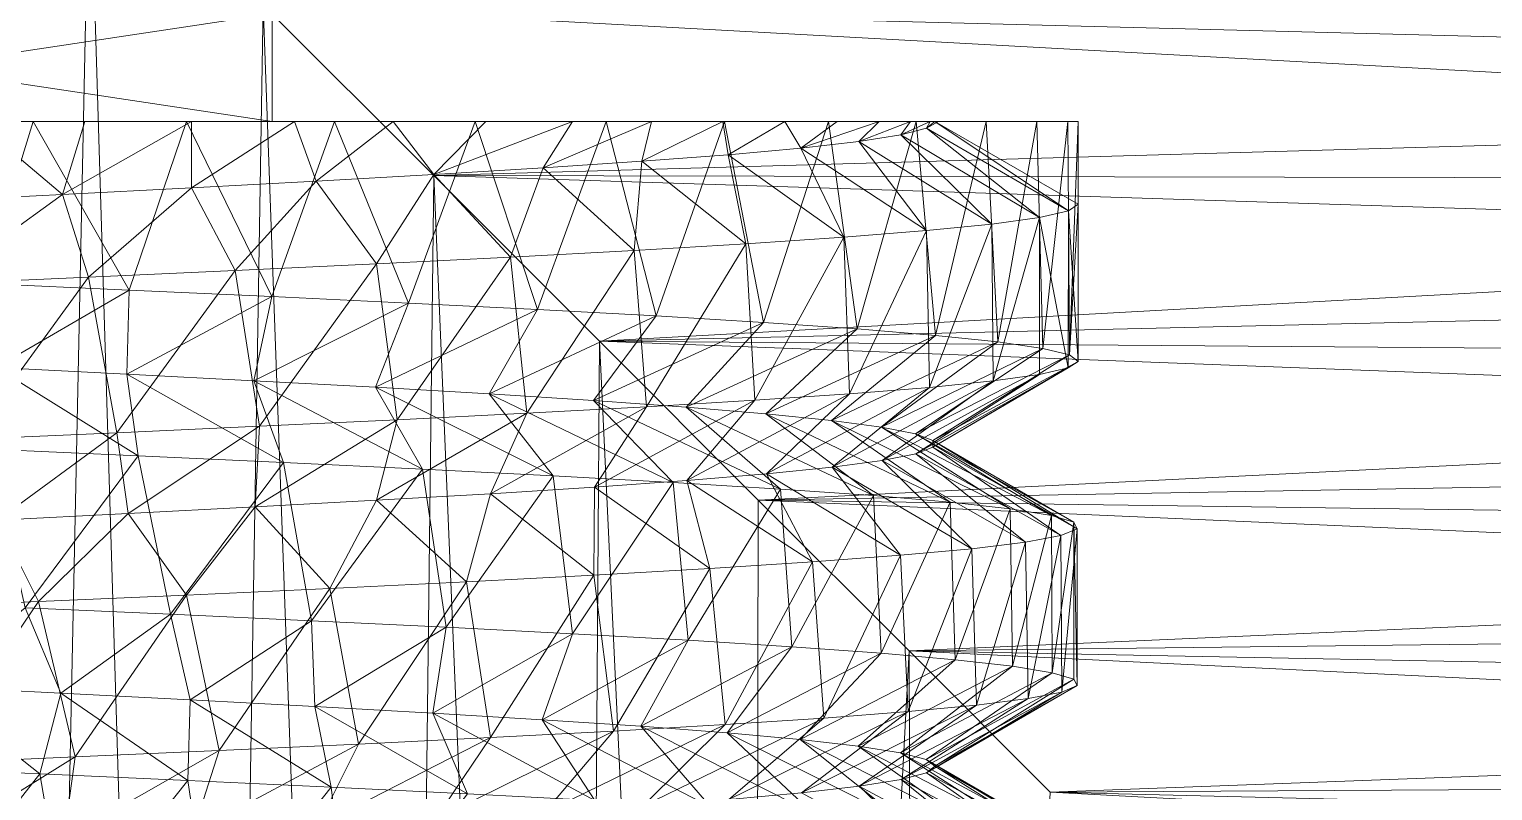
# Model space of a CAD drawing. Header units: millimetres. Extents: x -104 to 115, y -53 to 68.
# Drawn here: x 7.28 to 29.69, y -9.58 to 2.07 of the extents above; entities that cross this region are included whole.
import ezdxf

# ---------------------------------------------------------------- set-up
doc = ezdxf.new("R2010")
doc.units = ezdxf.units.MM

msp = doc.modelspace()

# ---------------------------------------------------------------- linework, layer by layer
at = {"color": 7, "lineweight": 0}
for points in [[(5.513, 7.793, -54.847), (6.998, -52.538, -54.806), (8.201, 5.105, -54.715), (5.513, 7.793, -54.847)], [(8.201, 5.105, -0.132), (6.998, -52.538, -0.04), (5.513, 7.793, 0), (8.201, 5.105, -0.132)], [(8.201, 5.105, -54.715), (6.998, -52.538, -54.806), (9.95, -52.538, -54.485), (8.201, 5.105, -54.715)], [(8.201, 5.105, -0.132), (9.95, -52.538, -0.361), (6.998, -52.538, -0.04), (8.201, 5.105, -0.132)], [(8.201, 5.105, -54.715), (9.95, -52.538, -54.485), (10.863, 2.443, -54.32), (8.201, 5.105, -54.715)], [(10.863, 2.443, -0.527), (9.95, -52.538, -0.361), (8.201, 5.105, -0.132), (10.863, 2.443, -0.527)], [(10.863, 2.443, -54.32), (60.36, 1.175, -54.036), (60.36, 4.091, -54.596), (10.863, 2.443, -54.32)], [(10.863, 2.443, -0.527), (60.36, 2.626, -0.491), (60.36, -0.256, -1.208), (10.863, 2.443, -0.527)], [(0.029, 2.309, -30.166), (10.998, 2.309, -30.166), (10.998, 0.663, -30.166), (0.029, 2.309, -30.166)], [(0.029, 2.309, -30.166), (10.998, 0.663, -30.166), (0.029, 0.663, -30.166), (0.029, 2.309, -30.166)], [(10.998, 2.309, -24.681), (0.029, 2.309, -24.681), (0.029, 0.663, -24.681), (10.998, 2.309, -24.681)], [(10.998, 2.309, -24.681), (0.029, 0.663, -24.681), (10.998, 0.663, -24.681), (10.998, 2.309, -24.681)], [(10.863, 2.443, -54.32), (9.95, -52.538, -54.485), (12.85, -52.538, -53.847), (10.863, 2.443, -54.32)], [(10.863, 2.443, -0.527), (12.85, -52.538, -1), (9.95, -52.538, -0.361), (10.863, 2.443, -0.527)], [(10.863, 2.443, -0.527), (60.36, -0.256, -1.208), (13.474, -0.167, -1.181), (10.863, 2.443, -0.527)], [(13.474, -0.167, -53.666), (60.36, 1.175, -54.036), (10.863, 2.443, -54.32), (13.474, -0.167, -53.666)], [(10.863, 2.443, -54.32), (12.85, -52.538, -53.847), (13.474, -0.167, -53.666), (10.863, 2.443, -54.32)], [(13.474, -0.167, -1.181), (12.85, -52.538, -1), (10.863, 2.443, -0.527), (13.474, -0.167, -1.181)], [(10.998, 0.663, -24.681), (10.998, 0.663, -30.166), (10.998, 2.309, -24.681), (10.998, 0.663, -24.681)], [(10.998, 2.309, -24.681), (10.998, 0.663, -30.166), (10.998, 2.309, -30.166), (10.998, 2.309, -24.681)], [(13.474, -0.167, -53.666), (60.36, -1.663, -53.164), (60.36, 1.175, -54.036), (13.474, -0.167, -53.666)], [(4.967, 0.663, -9.607), (10.998, 0.663, -24.681), (0.029, 0.663, -24.681), (4.967, 0.663, -9.607)], [(6.463, 0.663, -45.093), (0.029, 0.663, -30.166), (10.998, 0.663, -30.166), (6.463, 0.663, -45.093)], [(7.342, 0.663, -9.692), (10.998, 0.663, -24.681), (4.967, 0.663, -9.607), (7.342, 0.663, -9.692)], [(6.574, -1.819, -9.63), (7.342, 0.663, -9.692), (4.967, 0.663, -9.607), (6.574, -1.819, -9.63)], [(5.769, -0.558, -43.053), (6.463, 0.663, -45.093), (7.786, -0.456, -42.889), (5.769, -0.558, -43.053)], [(7.786, -0.456, -42.889), (6.463, 0.663, -45.093), (8.13, 0.663, -44.792), (7.786, -0.456, -42.889)], [(6.463, 0.663, -45.093), (10.998, 0.663, -30.166), (8.13, 0.663, -44.792), (6.463, 0.663, -45.093)], [(8.809, -1.918, -9.905), (7.342, 0.663, -9.692), (6.574, -1.819, -9.63), (8.809, -1.918, -9.905)], [(9.685, 0.663, -10.093), (10.998, 0.663, -24.681), (7.342, 0.663, -9.692), (9.685, 0.663, -10.093)], [(8.809, -1.918, -9.905), (9.685, 0.663, -10.093), (7.342, 0.663, -9.692), (8.809, -1.918, -9.905)], [(7.786, -0.456, -42.889), (8.13, 0.663, -44.792), (9.762, 0.663, -44.332), (7.786, -0.456, -42.889)], [(7.786, -0.456, -42.889), (9.762, 0.663, -44.332), (9.765, -0.354, -42.465), (7.786, -0.456, -42.889)], [(8.13, 0.663, -44.792), (10.998, 0.663, -30.166), (9.762, 0.663, -44.332), (8.13, 0.663, -44.792)], [(10.991, -2.018, -10.461), (9.685, 0.663, -10.093), (8.809, -1.918, -9.905), (10.991, -2.018, -10.461)], [(11.954, 0.663, -10.803), (10.998, 0.663, -24.681), (9.685, 0.663, -10.093), (11.954, 0.663, -10.803)], [(10.991, -2.018, -10.461), (11.954, 0.663, -10.803), (9.685, 0.663, -10.093), (10.991, -2.018, -10.461)], [(9.765, -0.354, -42.465), (9.762, 0.663, -44.332), (11.339, 0.663, -43.714), (9.765, -0.354, -42.465)], [(9.762, 0.663, -44.332), (10.998, 0.663, -30.166), (11.339, 0.663, -43.714), (9.762, 0.663, -44.332)], [(9.765, -0.354, -42.465), (11.339, 0.663, -43.714), (11.672, -0.253, -41.79), (9.765, -0.354, -42.465)], [(13.085, -2.117, -11.286), (11.954, 0.663, -10.803), (10.991, -2.018, -10.461), (13.085, -2.117, -11.286)], [(22.707, 0.663, -22.722), (21.145, 0.663, -27.423), (10.998, 0.663, -24.681), (22.707, 0.663, -22.722)], [(22.707, 0.663, -22.722), (10.998, 0.663, -24.681), (21.929, 0.663, -20.476), (22.707, 0.663, -22.722)], [(21.929, 0.663, -20.476), (10.998, 0.663, -24.681), (20.858, 0.663, -18.353), (21.929, 0.663, -20.476)], [(20.858, 0.663, -18.353), (10.998, 0.663, -24.681), (19.515, 0.663, -16.392), (20.858, 0.663, -18.353)], [(19.515, 0.663, -16.392), (10.998, 0.663, -24.681), (17.923, 0.663, -14.627), (19.515, 0.663, -16.392)], [(17.923, 0.663, -14.627), (10.998, 0.663, -24.681), (16.11, 0.663, -13.09), (17.923, 0.663, -14.627)], [(16.11, 0.663, -13.09), (10.998, 0.663, -24.681), (14.109, 0.663, -11.807), (16.11, 0.663, -13.09)], [(14.109, 0.663, -11.807), (10.998, 0.663, -24.681), (11.954, 0.663, -10.803), (14.109, 0.663, -11.807)], [(11.339, 0.663, -43.714), (10.998, 0.663, -30.166), (12.849, 0.663, -42.945), (11.339, 0.663, -43.714)], [(12.849, 0.663, -42.945), (10.998, 0.663, -30.166), (14.272, 0.663, -42.033), (12.849, 0.663, -42.945)], [(14.272, 0.663, -42.033), (10.998, 0.663, -30.166), (15.596, 0.663, -40.985), (14.272, 0.663, -42.033)], [(15.596, 0.663, -40.985), (10.998, 0.663, -30.166), (16.808, 0.663, -39.81), (15.596, 0.663, -40.985)], [(16.808, 0.663, -39.81), (10.998, 0.663, -30.166), (17.898, 0.663, -38.514), (16.808, 0.663, -39.81)], [(17.898, 0.663, -38.514), (10.998, 0.663, -30.166), (18.848, 0.663, -37.118), (17.898, 0.663, -38.514)], [(18.848, 0.663, -37.118), (10.998, 0.663, -30.166), (19.649, 0.663, -35.634), (18.848, 0.663, -37.118)], [(19.649, 0.663, -35.634), (10.998, 0.663, -30.166), (20.293, 0.663, -34.073), (19.649, 0.663, -35.634)], [(20.293, 0.663, -34.073), (10.998, 0.663, -30.166), (20.771, 0.663, -32.451), (20.293, 0.663, -34.073)], [(20.771, 0.663, -32.451), (10.998, 0.663, -30.166), (21.074, 0.663, -30.792), (20.771, 0.663, -32.451)], [(21.074, 0.663, -30.792), (10.998, 0.663, -30.166), (21.2, 0.663, -29.111), (21.074, 0.663, -30.792)], [(21.2, 0.663, -29.111), (10.998, 0.663, -30.166), (21.145, 0.663, -27.423), (21.2, 0.663, -29.111)], [(21.145, 0.663, -27.423), (10.998, 0.663, -30.166), (10.998, 0.663, -24.681), (21.145, 0.663, -27.423)], [(11.672, -0.253, -41.79), (11.339, 0.663, -43.714), (12.849, 0.663, -42.945), (11.672, -0.253, -41.79)], [(11.672, -0.253, -41.79), (12.849, 0.663, -42.945), (13.476, -0.151, -40.874), (11.672, -0.253, -41.79)], [(13.085, -2.117, -11.286), (14.109, 0.663, -11.807), (11.954, 0.663, -10.803), (13.085, -2.117, -11.286)], [(13.476, -0.151, -40.874), (12.849, 0.663, -42.945), (14.272, 0.663, -42.033), (13.476, -0.151, -40.874)], [(15.059, -2.216, -12.369), (14.109, 0.663, -11.807), (13.085, -2.117, -11.286), (15.059, -2.216, -12.369)], [(13.476, -0.151, -40.874), (14.272, 0.663, -42.033), (15.596, 0.663, -40.985), (13.476, -0.151, -40.874)], [(13.476, -0.151, -40.874), (15.596, 0.663, -40.985), (15.147, -0.049, -39.733), (13.476, -0.151, -40.874)], [(15.059, -2.216, -12.369), (16.11, 0.663, -13.09), (14.109, 0.663, -11.807), (15.059, -2.216, -12.369)], [(16.88, -2.315, -13.693), (16.11, 0.663, -13.09), (15.059, -2.216, -12.369), (16.88, -2.315, -13.693)], [(15.147, -0.049, -39.733), (15.596, 0.663, -40.985), (16.808, 0.663, -39.81), (15.147, -0.049, -39.733)], [(15.147, -0.049, -39.733), (16.808, 0.663, -39.81), (16.656, 0.053, -38.386), (15.147, -0.049, -39.733)], [(16.88, -2.315, -13.693), (17.923, 0.663, -14.627), (16.11, 0.663, -13.09), (16.88, -2.315, -13.693)], [(16.656, 0.053, -38.386), (16.808, 0.663, -39.81), (17.898, 0.663, -38.514), (16.656, 0.053, -38.386)], [(16.656, 0.053, -38.386), (17.898, 0.663, -38.514), (17.979, 0.154, -36.854), (16.656, 0.053, -38.386)], [(18.52, -2.415, -15.235), (17.923, 0.663, -14.627), (16.88, -2.315, -13.693), (18.52, -2.415, -15.235)], [(17.979, 0.154, -36.854), (17.898, 0.663, -38.514), (18.848, 0.663, -37.118), (17.979, 0.154, -36.854)], [(18.52, -2.415, -15.235), (19.515, 0.663, -16.392), (17.923, 0.663, -14.627), (18.52, -2.415, -15.235)], [(17.979, 0.154, -36.854), (18.848, 0.663, -37.118), (19.093, 0.256, -35.165), (17.979, 0.154, -36.854)], [(19.953, -2.514, -16.972), (19.515, 0.663, -16.392), (18.52, -2.415, -15.235), (19.953, -2.514, -16.972)], [(19.093, 0.256, -35.165), (18.848, 0.663, -37.118), (19.649, 0.663, -35.634), (19.093, 0.256, -35.165)], [(19.093, 0.256, -35.165), (19.649, 0.663, -35.634), (20.293, 0.663, -34.073), (19.093, 0.256, -35.165)], [(19.093, 0.256, -35.165), (20.293, 0.663, -34.073), (19.979, 0.358, -33.346), (19.093, 0.256, -35.165)], [(19.953, -2.514, -16.972), (20.858, 0.663, -18.353), (19.515, 0.663, -16.392), (19.953, -2.514, -16.972)], [(21.155, -2.613, -18.875), (20.858, 0.663, -18.353), (19.953, -2.514, -16.972), (21.155, -2.613, -18.875)], [(19.979, 0.358, -33.346), (20.293, 0.663, -34.073), (20.771, 0.663, -32.451), (19.979, 0.358, -33.346)], [(19.979, 0.358, -33.346), (20.771, 0.663, -32.451), (20.623, 0.46, -31.428), (19.979, 0.358, -33.346)], [(22.018, -0.908, -34.156), (19.979, 0.358, -33.346), (20.623, 0.46, -31.428), (22.018, -0.908, -34.156)], [(20.623, 0.46, -31.428), (20.771, 0.663, -32.451), (21.074, 0.663, -30.792), (20.623, 0.46, -31.428)], [(20.623, 0.46, -31.428), (21.074, 0.663, -30.792), (21.014, 0.562, -29.442), (20.623, 0.46, -31.428)], [(22.747, -0.806, -31.975), (20.623, 0.46, -31.428), (21.014, 0.562, -29.442), (22.747, -0.806, -31.975)], [(22.018, -0.908, -34.156), (20.623, 0.46, -31.428), (22.747, -0.806, -31.975), (22.018, -0.908, -34.156)], [(21.155, -2.613, -18.875), (21.929, 0.663, -20.476), (20.858, 0.663, -18.353), (21.155, -2.613, -18.875)], [(23.19, -0.705, -29.718), (21.014, 0.562, -29.442), (21.145, 0.663, -27.423), (23.19, -0.705, -29.718)], [(21.014, 0.562, -29.442), (21.074, 0.663, -30.792), (21.2, 0.663, -29.111), (21.014, 0.562, -29.442)], [(21.014, 0.562, -29.442), (21.2, 0.663, -29.111), (21.145, 0.663, -27.423), (21.014, 0.562, -29.442)], [(22.747, -0.806, -31.975), (21.014, 0.562, -29.442), (23.19, -0.705, -29.718), (22.747, -0.806, -31.975)], [(23.19, -0.705, -29.718), (21.145, 0.663, -27.423), (23.338, -0.603, -27.423), (23.19, -0.705, -29.718)], [(21.145, 0.663, -27.423), (23.338, 0.663, -27.423), (23.338, -0.603, -27.423), (21.145, 0.663, -27.423)], [(23.338, 0.663, -27.423), (21.145, 0.663, -27.423), (23.18, 0.663, -25.052), (23.338, 0.663, -27.423)], [(23.18, 0.663, -25.052), (21.145, 0.663, -27.423), (22.707, 0.663, -22.722), (23.18, 0.663, -25.052)], [(22.108, -2.713, -20.915), (21.929, 0.663, -20.476), (21.155, -2.613, -18.875), (22.108, -2.713, -20.915)], [(22.108, -2.713, -20.915), (22.707, 0.663, -22.722), (21.929, 0.663, -20.476), (22.108, -2.713, -20.915)], [(22.796, -2.812, -23.059), (22.707, 0.663, -22.722), (22.108, -2.713, -20.915), (22.796, -2.812, -23.059)], [(22.796, -2.812, -23.059), (23.18, 0.663, -25.052), (22.707, 0.663, -22.722), (22.796, -2.812, -23.059)], [(23.208, -2.911, -25.272), (23.18, 0.663, -25.052), (22.796, -2.812, -23.059), (23.208, -2.911, -25.272)], [(23.338, 0.663, -27.423), (23.18, 0.663, -25.052), (23.208, -2.911, -25.272), (23.338, 0.663, -27.423)], [(23.338, 0.663, -27.423), (23.208, -2.911, -25.272), (23.338, -0.603, -27.423), (23.338, 0.663, -27.423)], [(19.751, -1.111, -38.148), (17.979, 0.154, -36.854), (19.093, 0.256, -35.165), (19.751, -1.111, -38.148)], [(21.014, -1.009, -36.225), (19.093, 0.256, -35.165), (19.979, 0.358, -33.346), (21.014, -1.009, -36.225)], [(19.751, -1.111, -38.148), (19.093, 0.256, -35.165), (21.014, -1.009, -36.225), (19.751, -1.111, -38.148)], [(21.014, -1.009, -36.225), (19.979, 0.358, -33.346), (22.018, -0.908, -34.156), (21.014, -1.009, -36.225)], [(16.54, -1.313, -41.428), (15.147, -0.049, -39.733), (16.656, 0.053, -38.386), (16.54, -1.313, -41.428)], [(16.54, -1.313, -41.428), (16.656, 0.053, -38.386), (18.252, -1.212, -39.892), (16.54, -1.313, -41.428)], [(18.252, -1.212, -39.892), (16.656, 0.053, -38.386), (17.979, 0.154, -36.854), (18.252, -1.212, -39.892)], [(18.252, -1.212, -39.892), (17.979, 0.154, -36.854), (19.751, -1.111, -38.148), (18.252, -1.212, -39.892)], [(12.598, -1.516, -43.78), (11.672, -0.253, -41.79), (13.476, -0.151, -40.874), (12.598, -1.516, -43.78)], [(12.598, -1.516, -43.78), (13.476, -0.151, -40.874), (14.645, -1.415, -42.731), (12.598, -1.516, -43.78)], [(13.474, -0.167, -53.666), (12.85, -52.538, -53.847), (15.664, -52.538, -52.899), (13.474, -0.167, -53.666)], [(13.474, -0.167, -1.181), (15.664, -52.538, -1.948), (12.85, -52.538, -1), (13.474, -0.167, -1.181)], [(13.474, -0.167, -1.181), (60.36, -0.256, -1.208), (16.008, -2.701, -2.087), (13.474, -0.167, -1.181)], [(16.008, -2.701, -52.759), (60.36, -1.663, -53.164), (13.474, -0.167, -53.666), (16.008, -2.701, -52.759)], [(13.474, -0.167, -53.666), (15.664, -52.538, -52.899), (16.008, -2.701, -52.759), (13.474, -0.167, -53.666)], [(16.008, -2.701, -2.087), (15.664, -52.538, -1.948), (13.474, -0.167, -1.181), (16.008, -2.701, -2.087)], [(14.645, -1.415, -42.731), (13.476, -0.151, -40.874), (15.147, -0.049, -39.733), (14.645, -1.415, -42.731)], [(14.645, -1.415, -42.731), (15.147, -0.049, -39.733), (16.54, -1.313, -41.428), (14.645, -1.415, -42.731)], [(8.187, -1.719, -45.047), (7.786, -0.456, -42.889), (9.765, -0.354, -42.465), (8.187, -1.719, -45.047)], [(8.187, -1.719, -45.047), (9.765, -0.354, -42.465), (10.433, -1.618, -44.556), (8.187, -1.719, -45.047)], [(10.433, -1.618, -44.556), (9.765, -0.354, -42.465), (11.672, -0.253, -41.79), (10.433, -1.618, -44.556)], [(10.433, -1.618, -44.556), (11.672, -0.253, -41.79), (12.598, -1.516, -43.78), (10.433, -1.618, -44.556)], [(16.008, -2.701, -2.087), (60.36, -0.256, -1.208), (60.36, -3.043, -2.232), (16.008, -2.701, -2.087)], [(5.895, -1.821, -45.244), (5.769, -0.558, -43.053), (7.786, -0.456, -42.889), (5.895, -1.821, -45.244)], [(5.895, -1.821, -45.244), (7.786, -0.456, -42.889), (8.187, -1.719, -45.047), (5.895, -1.821, -45.244)], [(23.338, -0.603, -27.423), (23.338, -3.011, -27.52), (23.19, -0.705, -29.718), (23.338, -0.603, -27.423)], [(23.338, -0.603, -27.423), (23.208, -2.911, -25.272), (23.338, -3.011, -27.52), (23.338, -0.603, -27.423)], [(22.747, -0.806, -31.975), (22.037, -3.308, -34.111), (22.018, -0.908, -34.156), (22.747, -0.806, -31.975)], [(22.747, -0.806, -31.975), (22.748, -3.209, -31.974), (22.037, -3.308, -34.111), (22.747, -0.806, -31.975)], [(23.19, -0.705, -29.718), (23.184, -3.11, -29.766), (22.747, -0.806, -31.975), (23.19, -0.705, -29.718)], [(22.747, -0.806, -31.975), (23.184, -3.11, -29.766), (22.748, -3.209, -31.974), (22.747, -0.806, -31.975)], [(23.19, -0.705, -29.718), (23.338, -3.011, -27.52), (23.184, -3.11, -29.766), (23.19, -0.705, -29.718)], [(19.751, -1.111, -38.148), (18.388, -3.606, -39.752), (18.252, -1.212, -39.892), (19.751, -1.111, -38.148)], [(19.751, -1.111, -38.148), (19.839, -3.507, -38.03), (18.388, -3.606, -39.752), (19.751, -1.111, -38.148)], [(21.014, -1.009, -36.225), (19.839, -3.507, -38.03), (19.751, -1.111, -38.148), (21.014, -1.009, -36.225)], [(21.014, -1.009, -36.225), (21.062, -3.408, -36.14), (19.839, -3.507, -38.03), (21.014, -1.009, -36.225)], [(22.018, -0.908, -34.156), (21.062, -3.408, -36.14), (21.014, -1.009, -36.225), (22.018, -0.908, -34.156)], [(22.018, -0.908, -34.156), (22.037, -3.308, -34.111), (21.062, -3.408, -36.14), (22.018, -0.908, -34.156)], [(16.54, -1.313, -41.428), (14.895, -3.805, -42.58), (14.645, -1.415, -42.731), (16.54, -1.313, -41.428)], [(16.54, -1.313, -41.428), (16.731, -3.706, -41.276), (14.895, -3.805, -42.58), (16.54, -1.313, -41.428)], [(18.252, -1.212, -39.892), (16.731, -3.706, -41.276), (16.54, -1.313, -41.428), (18.252, -1.212, -39.892)], [(18.252, -1.212, -39.892), (18.388, -3.606, -39.752), (16.731, -3.706, -41.276), (18.252, -1.212, -39.892)], [(12.598, -1.516, -43.78), (10.807, -4.003, -44.444), (10.433, -1.618, -44.556), (12.598, -1.516, -43.78)], [(12.598, -1.516, -43.78), (12.91, -3.904, -43.641), (10.807, -4.003, -44.444), (12.598, -1.516, -43.78)], [(14.645, -1.415, -42.731), (12.91, -3.904, -43.641), (12.598, -1.516, -43.78), (14.645, -1.415, -42.731)], [(14.645, -1.415, -42.731), (14.895, -3.805, -42.58), (12.91, -3.904, -43.641), (14.645, -1.415, -42.731)], [(8.187, -1.719, -45.047), (6.382, -4.202, -45.227), (5.895, -1.821, -45.244), (8.187, -1.719, -45.047)], [(8.187, -1.719, -45.047), (8.619, -4.103, -44.976), (6.382, -4.202, -45.227), (8.187, -1.719, -45.047)], [(10.433, -1.618, -44.556), (8.619, -4.103, -44.976), (8.187, -1.719, -45.047), (10.433, -1.618, -44.556)], [(10.433, -1.618, -44.556), (10.807, -4.003, -44.444), (8.619, -4.103, -44.976), (10.433, -1.618, -44.556)], [(16.008, -2.701, -52.759), (60.36, -4.391, -51.991), (60.36, -1.663, -53.164), (16.008, -2.701, -52.759)], [(6.574, -1.819, -9.63), (6.769, -3.102, -11.843), (8.809, -1.918, -9.905), (6.574, -1.819, -9.63)], [(8.809, -1.918, -9.905), (6.769, -3.102, -11.843), (8.772, -3.204, -12.135), (8.809, -1.918, -9.905)], [(8.809, -1.918, -9.905), (8.772, -3.204, -12.135), (10.991, -2.018, -10.461), (8.809, -1.918, -9.905)], [(10.991, -2.018, -10.461), (8.772, -3.204, -12.135), (10.719, -3.306, -12.684), (10.991, -2.018, -10.461)], [(10.991, -2.018, -10.461), (10.719, -3.306, -12.684), (13.085, -2.117, -11.286), (10.991, -2.018, -10.461)], [(13.085, -2.117, -11.286), (10.719, -3.306, -12.684), (12.579, -3.407, -13.48), (13.085, -2.117, -11.286)], [(13.085, -2.117, -11.286), (12.579, -3.407, -13.48), (15.059, -2.216, -12.369), (13.085, -2.117, -11.286)], [(15.059, -2.216, -12.369), (12.579, -3.407, -13.48), (14.321, -3.509, -14.51), (15.059, -2.216, -12.369)], [(15.059, -2.216, -12.369), (14.321, -3.509, -14.51), (16.88, -2.315, -13.693), (15.059, -2.216, -12.369)], [(16.88, -2.315, -13.693), (14.321, -3.509, -14.51), (15.916, -3.611, -15.756), (16.88, -2.315, -13.693)], [(16.88, -2.315, -13.693), (15.916, -3.611, -15.756), (18.52, -2.415, -15.235), (16.88, -2.315, -13.693)], [(18.52, -2.415, -15.235), (15.916, -3.611, -15.756), (17.336, -3.713, -17.197), (18.52, -2.415, -15.235)], [(18.52, -2.415, -15.235), (17.336, -3.713, -17.197), (19.953, -2.514, -16.972), (18.52, -2.415, -15.235)], [(19.953, -2.514, -16.972), (17.336, -3.713, -17.197), (18.557, -3.814, -18.81), (19.953, -2.514, -16.972)], [(19.953, -2.514, -16.972), (18.557, -3.814, -18.81), (21.155, -2.613, -18.875), (19.953, -2.514, -16.972)], [(21.155, -2.613, -18.875), (18.557, -3.814, -18.81), (19.561, -3.916, -20.567), (21.155, -2.613, -18.875)], [(21.155, -2.613, -18.875), (19.561, -3.916, -20.567), (22.108, -2.713, -20.915), (21.155, -2.613, -18.875)], [(16.008, -2.701, -52.759), (15.664, -52.538, -52.899), (18.359, -52.538, -51.652), (16.008, -2.701, -52.759)], [(16.008, -2.701, -2.087), (18.359, -52.538, -3.194), (15.664, -52.538, -1.948), (16.008, -2.701, -2.087)], [(16.008, -2.701, -2.087), (60.36, -3.043, -2.232), (18.441, -5.134, -3.238), (16.008, -2.701, -2.087)], [(18.441, -5.134, -51.609), (60.36, -4.391, -51.991), (16.008, -2.701, -52.759), (18.441, -5.134, -51.609)], [(16.008, -2.701, -52.759), (18.359, -52.538, -51.652), (18.441, -5.134, -51.609), (16.008, -2.701, -52.759)], [(18.441, -5.134, -3.238), (18.359, -52.538, -3.194), (16.008, -2.701, -2.087), (18.441, -5.134, -3.238)], [(22.108, -2.713, -20.915), (19.561, -3.916, -20.567), (20.329, -4.018, -22.439), (22.108, -2.713, -20.915)], [(22.108, -2.713, -20.915), (20.329, -4.018, -22.439), (22.796, -2.812, -23.059), (22.108, -2.713, -20.915)], [(22.796, -2.812, -23.059), (20.329, -4.018, -22.439), (20.848, -4.12, -24.395), (22.796, -2.812, -23.059)], [(22.796, -2.812, -23.059), (20.848, -4.12, -24.395), (23.208, -2.911, -25.272), (22.796, -2.812, -23.059)], [(23.208, -2.911, -25.272), (20.848, -4.12, -24.395), (21.111, -4.222, -26.401), (23.208, -2.911, -25.272)], [(23.208, -2.911, -25.272), (21.111, -4.222, -26.401), (23.338, -3.011, -27.52), (23.208, -2.911, -25.272)], [(8.949, -4.458, -9.932), (6.769, -3.102, -11.843), (6.668, -4.356, -9.636), (8.949, -4.458, -9.932)], [(8.949, -4.458, -9.932), (8.772, -3.204, -12.135), (6.769, -3.102, -11.843), (8.949, -4.458, -9.932)], [(18.441, -5.134, -3.238), (60.36, -3.043, -2.232), (60.36, -5.703, -3.551), (18.441, -5.134, -3.238)], [(23.184, -3.11, -29.766), (21.113, -4.323, -28.424), (20.853, -4.425, -30.431), (23.184, -3.11, -29.766)], [(23.184, -3.11, -29.766), (20.853, -4.425, -30.431), (22.748, -3.209, -31.974), (23.184, -3.11, -29.766)], [(23.338, -3.011, -27.52), (21.111, -4.222, -26.401), (21.113, -4.323, -28.424), (23.338, -3.011, -27.52)], [(23.338, -3.011, -27.52), (21.113, -4.323, -28.424), (23.184, -3.11, -29.766), (23.338, -3.011, -27.52)], [(11.172, -4.559, -10.52), (10.719, -3.306, -12.684), (8.772, -3.204, -12.135), (11.172, -4.559, -10.52)], [(11.172, -4.559, -10.52), (8.772, -3.204, -12.135), (8.949, -4.458, -9.932), (11.172, -4.559, -10.52)], [(13.302, -4.661, -11.39), (12.579, -3.407, -13.48), (10.719, -3.306, -12.684), (13.302, -4.661, -11.39)], [(13.302, -4.661, -11.39), (10.719, -3.306, -12.684), (11.172, -4.559, -10.52), (13.302, -4.661, -11.39)], [(22.037, -3.308, -34.111), (20.336, -4.527, -32.387), (19.57, -4.629, -34.26), (22.037, -3.308, -34.111)], [(22.037, -3.308, -34.111), (19.57, -4.629, -34.26), (21.062, -3.408, -36.14), (22.037, -3.308, -34.111)], [(22.748, -3.209, -31.974), (20.853, -4.425, -30.431), (20.336, -4.527, -32.387), (22.748, -3.209, -31.974)], [(22.748, -3.209, -31.974), (20.336, -4.527, -32.387), (22.037, -3.308, -34.111), (22.748, -3.209, -31.974)], [(15.301, -4.762, -12.526), (14.321, -3.509, -14.51), (12.579, -3.407, -13.48), (15.301, -4.762, -12.526)], [(15.301, -4.762, -12.526), (12.579, -3.407, -13.48), (13.302, -4.661, -11.39), (15.301, -4.762, -12.526)], [(17.138, -4.864, -13.91), (15.916, -3.611, -15.756), (14.321, -3.509, -14.51), (17.138, -4.864, -13.91)], [(17.138, -4.864, -13.91), (14.321, -3.509, -14.51), (15.301, -4.762, -12.526), (17.138, -4.864, -13.91)], [(19.839, -3.507, -38.03), (18.569, -4.73, -36.019), (17.349, -4.832, -37.633), (19.839, -3.507, -38.03)], [(19.839, -3.507, -38.03), (17.349, -4.832, -37.633), (18.388, -3.606, -39.752), (19.839, -3.507, -38.03)], [(21.062, -3.408, -36.14), (19.57, -4.629, -34.26), (18.569, -4.73, -36.019), (21.062, -3.408, -36.14)], [(21.062, -3.408, -36.14), (18.569, -4.73, -36.019), (19.839, -3.507, -38.03), (21.062, -3.408, -36.14)], [(14.895, -3.805, -42.58), (14.339, -5.036, -40.325), (12.598, -5.137, -41.357), (14.895, -3.805, -42.58)], [(14.895, -3.805, -42.58), (12.598, -5.137, -41.357), (12.91, -3.904, -43.641), (14.895, -3.805, -42.58)], [(16.731, -3.706, -41.276), (15.931, -4.934, -39.077), (14.339, -5.036, -40.325), (16.731, -3.706, -41.276)], [(16.731, -3.706, -41.276), (14.339, -5.036, -40.325), (14.895, -3.805, -42.58), (16.731, -3.706, -41.276)], [(18.781, -4.965, -15.519), (17.336, -3.713, -17.197), (15.916, -3.611, -15.756), (18.781, -4.965, -15.519)], [(18.781, -4.965, -15.519), (15.916, -3.611, -15.756), (17.138, -4.864, -13.91), (18.781, -4.965, -15.519)], [(18.388, -3.606, -39.752), (17.349, -4.832, -37.633), (15.931, -4.934, -39.077), (18.388, -3.606, -39.752)], [(18.388, -3.606, -39.752), (15.931, -4.934, -39.077), (16.731, -3.706, -41.276), (18.388, -3.606, -39.752)], [(20.203, -5.066, -17.327), (18.557, -3.814, -18.81), (17.336, -3.713, -17.197), (20.203, -5.066, -17.327)], [(20.203, -5.066, -17.327), (17.336, -3.713, -17.197), (18.781, -4.965, -15.519), (20.203, -5.066, -17.327)], [(10.807, -4.003, -44.444), (8.792, -5.341, -42.707), (8.619, -4.103, -44.976), (10.807, -4.003, -44.444)], [(10.807, -4.003, -44.444), (10.739, -5.239, -42.155), (8.792, -5.341, -42.707), (10.807, -4.003, -44.444)], [(12.91, -3.904, -43.641), (12.598, -5.137, -41.357), (10.739, -5.239, -42.155), (12.91, -3.904, -43.641)], [(12.91, -3.904, -43.641), (10.739, -5.239, -42.155), (10.807, -4.003, -44.444), (12.91, -3.904, -43.641)], [(21.381, -5.168, -19.302), (19.561, -3.916, -20.567), (18.557, -3.814, -18.81), (21.381, -5.168, -19.302)], [(21.381, -5.168, -19.302), (18.557, -3.814, -18.81), (20.203, -5.066, -17.327), (21.381, -5.168, -19.302)], [(22.295, -5.269, -21.413), (20.329, -4.018, -22.439), (19.561, -3.916, -20.567), (22.295, -5.269, -21.413)], [(22.295, -5.269, -21.413), (19.561, -3.916, -20.567), (21.381, -5.168, -19.302), (22.295, -5.269, -21.413)], [(22.929, -5.371, -23.624), (20.848, -4.12, -24.395), (20.329, -4.018, -22.439), (22.929, -5.371, -23.624)], [(22.929, -5.371, -23.624), (20.329, -4.018, -22.439), (22.295, -5.269, -21.413), (22.929, -5.371, -23.624)], [(8.619, -4.103, -44.976), (6.791, -5.443, -43.002), (6.382, -4.202, -45.227), (8.619, -4.103, -44.976)], [(8.619, -4.103, -44.976), (8.792, -5.341, -42.707), (6.791, -5.443, -43.002), (8.619, -4.103, -44.976)], [(23.273, -5.472, -25.898), (21.111, -4.222, -26.401), (20.848, -4.12, -24.395), (23.273, -5.472, -25.898)], [(23.273, -5.472, -25.898), (20.848, -4.12, -24.395), (22.929, -5.371, -23.624), (23.273, -5.472, -25.898)], [(23.322, -5.574, -28.197), (21.113, -4.323, -28.424), (21.111, -4.222, -26.401), (23.322, -5.574, -28.197)], [(23.322, -5.574, -28.197), (21.111, -4.222, -26.401), (23.273, -5.472, -25.898), (23.322, -5.574, -28.197)], [(6.668, -4.356, -9.636), (7.217, -6.784, -9.68), (8.949, -4.458, -9.932), (6.668, -4.356, -9.636)], [(8.949, -4.458, -9.932), (7.217, -6.784, -9.68), (9.44, -6.883, -10.036), (8.949, -4.458, -9.932)], [(8.949, -4.458, -9.932), (9.44, -6.883, -10.036), (11.172, -4.559, -10.52), (8.949, -4.458, -9.932)], [(18.441, -5.134, -51.609), (60.36, -6.976, -50.53), (60.36, -4.391, -51.991), (18.441, -5.134, -51.609)], [(22.534, -5.777, -32.719), (20.336, -4.527, -32.387), (20.853, -4.425, -30.431), (22.534, -5.777, -32.719)], [(23.074, -5.675, -30.483), (20.853, -4.425, -30.431), (21.113, -4.323, -28.424), (23.074, -5.675, -30.483)], [(22.534, -5.777, -32.719), (20.853, -4.425, -30.431), (23.074, -5.675, -30.483), (22.534, -5.777, -32.719)], [(23.074, -5.675, -30.483), (21.113, -4.323, -28.424), (23.322, -5.574, -28.197), (23.074, -5.675, -30.483)], [(11.172, -4.559, -10.52), (9.44, -6.883, -10.036), (11.601, -6.982, -10.67), (11.172, -4.559, -10.52)], [(11.172, -4.559, -10.52), (11.601, -6.982, -10.67), (13.302, -4.661, -11.39), (11.172, -4.559, -10.52)], [(13.302, -4.661, -11.39), (11.601, -6.982, -10.67), (13.664, -7.082, -11.571), (13.302, -4.661, -11.39)], [(13.302, -4.661, -11.39), (13.664, -7.082, -11.571), (15.301, -4.762, -12.526), (13.302, -4.661, -11.39)], [(20.617, -5.979, -36.89), (18.569, -4.73, -36.019), (19.57, -4.629, -34.26), (20.617, -5.979, -36.89)], [(21.71, -5.878, -34.866), (19.57, -4.629, -34.26), (20.336, -4.527, -32.387), (21.71, -5.878, -34.866)], [(20.617, -5.979, -36.89), (19.57, -4.629, -34.26), (21.71, -5.878, -34.866), (20.617, -5.979, -36.89)], [(21.71, -5.878, -34.866), (20.336, -4.527, -32.387), (22.534, -5.777, -32.719), (21.71, -5.878, -34.866)], [(15.301, -4.762, -12.526), (13.664, -7.082, -11.571), (15.597, -7.181, -12.724), (15.301, -4.762, -12.526)], [(15.301, -4.762, -12.526), (15.597, -7.181, -12.724), (17.138, -4.864, -13.91), (15.301, -4.762, -12.526)], [(17.138, -4.864, -13.91), (15.597, -7.181, -12.724), (17.369, -7.28, -14.113), (17.138, -4.864, -13.91)], [(17.699, -6.182, -40.433), (15.931, -4.934, -39.077), (17.349, -4.832, -37.633), (17.699, -6.182, -40.433)], [(17.138, -4.864, -13.91), (17.369, -7.28, -14.113), (18.781, -4.965, -15.519), (17.138, -4.864, -13.91)], [(19.272, -6.081, -38.756), (17.349, -4.832, -37.633), (18.569, -4.73, -36.019), (19.272, -6.081, -38.756)], [(17.699, -6.182, -40.433), (17.349, -4.832, -37.633), (19.272, -6.081, -38.756), (17.699, -6.182, -40.433)], [(19.272, -6.081, -38.756), (18.569, -4.73, -36.019), (20.617, -5.979, -36.89), (19.272, -6.081, -38.756)], [(11.882, -6.487, -44.072), (10.739, -5.239, -42.155), (12.598, -5.137, -41.357), (11.882, -6.487, -44.072)], [(11.882, -6.487, -44.072), (12.598, -5.137, -41.357), (13.973, -6.385, -43.113), (11.882, -6.487, -44.072)], [(13.973, -6.385, -43.113), (12.598, -5.137, -41.357), (14.339, -5.036, -40.325), (13.973, -6.385, -43.113)], [(13.973, -6.385, -43.113), (14.339, -5.036, -40.325), (15.922, -6.284, -41.894), (13.973, -6.385, -43.113)], [(15.922, -6.284, -41.894), (14.339, -5.036, -40.325), (15.931, -4.934, -39.077), (15.922, -6.284, -41.894)], [(15.922, -6.284, -41.894), (15.931, -4.934, -39.077), (17.699, -6.182, -40.433), (15.922, -6.284, -41.894)], [(18.781, -4.965, -15.519), (17.369, -7.28, -14.113), (18.953, -7.379, -15.713), (18.781, -4.965, -15.519)], [(18.441, -5.134, -51.609), (18.359, -52.538, -51.652), (20.749, -7.442, -50.225), (18.441, -5.134, -51.609)], [(20.749, -7.442, -4.622), (18.359, -52.538, -3.194), (18.441, -5.134, -3.238), (20.749, -7.442, -4.622)], [(18.441, -5.134, -3.238), (60.36, -5.703, -3.551), (20.749, -7.442, -4.622), (18.441, -5.134, -3.238)], [(20.749, -7.442, -50.225), (60.36, -6.976, -50.53), (18.441, -5.134, -51.609), (20.749, -7.442, -50.225)], [(18.781, -4.965, -15.519), (18.953, -7.379, -15.713), (20.203, -5.066, -17.327), (18.781, -4.965, -15.519)], [(20.203, -5.066, -17.327), (18.953, -7.379, -15.713), (20.321, -7.479, -17.501), (20.203, -5.066, -17.327)], [(20.203, -5.066, -17.327), (20.321, -7.479, -17.501), (21.381, -5.168, -19.302), (20.203, -5.066, -17.327)], [(7.419, -6.689, -45.146), (6.791, -5.443, -43.002), (8.792, -5.341, -42.707), (7.419, -6.689, -45.146)], [(7.419, -6.689, -45.146), (8.792, -5.341, -42.707), (9.685, -6.588, -44.753), (7.419, -6.689, -45.146)], [(9.685, -6.588, -44.753), (8.792, -5.341, -42.707), (10.739, -5.239, -42.155), (9.685, -6.588, -44.753)], [(9.685, -6.588, -44.753), (10.739, -5.239, -42.155), (11.882, -6.487, -44.072), (9.685, -6.588, -44.753)], [(21.381, -5.168, -19.302), (20.321, -7.479, -17.501), (21.454, -7.578, -19.447), (21.381, -5.168, -19.302)], [(21.381, -5.168, -19.302), (21.454, -7.578, -19.447), (22.295, -5.269, -21.413), (21.381, -5.168, -19.302)], [(22.295, -5.269, -21.413), (21.454, -7.578, -19.447), (22.332, -7.677, -21.52), (22.295, -5.269, -21.413)], [(22.295, -5.269, -21.413), (22.332, -7.677, -21.52), (22.929, -5.371, -23.624), (22.295, -5.269, -21.413)], [(22.929, -5.371, -23.624), (22.332, -7.677, -21.52), (22.942, -7.777, -23.687), (22.929, -5.371, -23.624)], [(22.929, -5.371, -23.624), (22.942, -7.777, -23.687), (23.273, -5.472, -25.898), (22.929, -5.371, -23.624)], [(5.121, -6.791, -45.244), (6.791, -5.443, -43.002), (7.419, -6.689, -45.146), (5.121, -6.791, -45.244)], [(23.273, -5.472, -25.898), (22.942, -7.777, -23.687), (23.274, -7.876, -25.913), (23.273, -5.472, -25.898)], [(23.322, -5.574, -28.197), (23.088, -8.074, -30.403), (23.074, -5.675, -30.483), (23.322, -5.574, -28.197)], [(23.322, -5.574, -28.197), (23.323, -7.975, -28.164), (23.088, -8.074, -30.403), (23.322, -5.574, -28.197)], [(23.273, -5.472, -25.898), (23.274, -7.876, -25.913), (23.323, -7.975, -28.164), (23.273, -5.472, -25.898)], [(23.273, -5.472, -25.898), (23.323, -7.975, -28.164), (23.322, -5.574, -28.197), (23.273, -5.472, -25.898)], [(20.749, -7.442, -4.622), (60.36, -5.703, -3.551), (60.36, -8.205, -5.15), (20.749, -7.442, -4.622)], [(22.534, -5.777, -32.719), (21.784, -8.273, -34.704), (21.71, -5.878, -34.866), (22.534, -5.777, -32.719)], [(22.534, -5.777, -32.719), (22.572, -8.174, -32.595), (21.784, -8.273, -34.704), (22.534, -5.777, -32.719)], [(23.074, -5.675, -30.483), (22.572, -8.174, -32.595), (22.534, -5.777, -32.719), (23.074, -5.675, -30.483)], [(23.074, -5.675, -30.483), (23.088, -8.074, -30.403), (22.572, -8.174, -32.595), (23.074, -5.675, -30.483)], [(20.617, -5.979, -36.89), (19.446, -8.472, -38.542), (19.272, -6.081, -38.756), (20.617, -5.979, -36.89)], [(20.617, -5.979, -36.89), (20.736, -8.372, -36.697), (19.446, -8.472, -38.542), (20.617, -5.979, -36.89)], [(21.71, -5.878, -34.866), (20.736, -8.372, -36.697), (20.617, -5.979, -36.89), (21.71, -5.878, -34.866)], [(21.71, -5.878, -34.866), (21.784, -8.273, -34.704), (20.736, -8.372, -36.697), (21.71, -5.878, -34.866)], [(17.699, -6.182, -40.433), (16.223, -8.67, -41.673), (15.922, -6.284, -41.894), (17.699, -6.182, -40.433)], [(17.699, -6.182, -40.433), (17.933, -8.571, -40.209), (16.223, -8.67, -41.673), (17.699, -6.182, -40.433)], [(19.272, -6.081, -38.756), (17.933, -8.571, -40.209), (17.699, -6.182, -40.433), (19.272, -6.081, -38.756)], [(19.272, -6.081, -38.756), (19.446, -8.472, -38.542), (17.933, -8.571, -40.209), (19.272, -6.081, -38.756)], [(11.882, -6.487, -44.072), (10.188, -8.968, -44.625), (9.685, -6.588, -44.753), (11.882, -6.487, -44.072)], [(11.882, -6.487, -44.072), (12.319, -8.869, -43.898), (10.188, -8.968, -44.625), (11.882, -6.487, -44.072)], [(13.973, -6.385, -43.113), (12.319, -8.869, -43.898), (11.882, -6.487, -44.072), (13.973, -6.385, -43.113)], [(13.973, -6.385, -43.113), (14.341, -8.77, -42.909), (12.319, -8.869, -43.898), (13.973, -6.385, -43.113)], [(15.922, -6.284, -41.894), (14.341, -8.77, -42.909), (13.973, -6.385, -43.113), (15.922, -6.284, -41.894)], [(15.922, -6.284, -41.894), (16.223, -8.67, -41.673), (14.341, -8.77, -42.909), (15.922, -6.284, -41.894)], [(7.419, -6.689, -45.146), (5.737, -9.167, -45.247), (5.121, -6.791, -45.244), (7.419, -6.689, -45.146)], [(7.419, -6.689, -45.146), (7.982, -9.067, -45.077), (5.737, -9.167, -45.247), (7.419, -6.689, -45.146)], [(9.685, -6.588, -44.753), (7.982, -9.067, -45.077), (7.419, -6.689, -45.146), (9.685, -6.588, -44.753)], [(9.685, -6.588, -44.753), (10.188, -8.968, -44.625), (7.982, -9.067, -45.077), (9.685, -6.588, -44.753)], [(7.217, -6.784, -9.68), (5.748, -7.987, -11.794), (7.765, -8.089, -11.955), (7.217, -6.784, -9.68)], [(7.217, -6.784, -9.68), (7.765, -8.089, -11.955), (9.44, -6.883, -10.036), (7.217, -6.784, -9.68)], [(9.44, -6.883, -10.036), (7.765, -8.089, -11.955), (9.744, -8.19, -12.375), (9.44, -6.883, -10.036)], [(9.44, -6.883, -10.036), (9.744, -8.19, -12.375), (11.601, -6.982, -10.67), (9.44, -6.883, -10.036)], [(11.601, -6.982, -10.67), (9.744, -8.19, -12.375), (11.652, -8.292, -13.048), (11.601, -6.982, -10.67)], [(11.601, -6.982, -10.67), (11.652, -8.292, -13.048), (13.664, -7.082, -11.571), (11.601, -6.982, -10.67)], [(13.664, -7.082, -11.571), (11.652, -8.292, -13.048), (13.458, -8.394, -13.961), (13.664, -7.082, -11.571)], [(13.664, -7.082, -11.571), (13.458, -8.394, -13.961), (15.597, -7.181, -12.724), (13.664, -7.082, -11.571)], [(20.749, -7.442, -50.225), (60.36, -9.388, -48.797), (60.36, -6.976, -50.53), (20.749, -7.442, -50.225)], [(15.597, -7.181, -12.724), (13.458, -8.394, -13.961), (15.13, -8.496, -15.1), (15.597, -7.181, -12.724)], [(15.597, -7.181, -12.724), (15.13, -8.496, -15.1), (17.369, -7.28, -14.113), (15.597, -7.181, -12.724)], [(17.369, -7.28, -14.113), (15.13, -8.496, -15.1), (16.641, -8.597, -16.446), (17.369, -7.28, -14.113)], [(17.369, -7.28, -14.113), (16.641, -8.597, -16.446), (18.953, -7.379, -15.713), (17.369, -7.28, -14.113)], [(18.953, -7.379, -15.713), (16.641, -8.597, -16.446), (17.966, -8.699, -17.975), (18.953, -7.379, -15.713)], [(18.953, -7.379, -15.713), (17.966, -8.699, -17.975), (20.321, -7.479, -17.501), (18.953, -7.379, -15.713)], [(20.321, -7.479, -17.501), (17.966, -8.699, -17.975), (19.082, -8.801, -19.663), (20.321, -7.479, -17.501)], [(20.749, -7.442, -50.225), (18.359, -52.538, -51.652), (20.903, -52.538, -50.121), (20.749, -7.442, -50.225)], [(20.749, -7.442, -4.622), (20.903, -52.538, -4.725), (18.359, -52.538, -3.194), (20.749, -7.442, -4.622)], [(20.321, -7.479, -17.501), (19.082, -8.801, -19.663), (21.454, -7.578, -19.447), (20.321, -7.479, -17.501)], [(21.454, -7.578, -19.447), (19.082, -8.801, -19.663), (19.971, -8.903, -21.481), (21.454, -7.578, -19.447)], [(21.454, -7.578, -19.447), (19.971, -8.903, -21.481), (22.332, -7.677, -21.52), (21.454, -7.578, -19.447)], [(20.749, -7.442, -4.622), (60.36, -8.205, -5.15), (22.911, -9.604, -6.225), (20.749, -7.442, -4.622)], [(22.911, -9.604, -48.622), (60.36, -9.388, -48.797), (20.749, -7.442, -50.225), (22.911, -9.604, -48.622)], [(20.749, -7.442, -50.225), (20.903, -52.538, -50.121), (22.911, -9.604, -48.622), (20.749, -7.442, -50.225)], [(22.911, -9.604, -6.225), (20.903, -52.538, -4.725), (20.749, -7.442, -4.622), (22.911, -9.604, -6.225)], [(22.332, -7.677, -21.52), (19.971, -8.903, -21.481), (20.618, -9.005, -23.398), (22.332, -7.677, -21.52)], [(22.332, -7.677, -21.52), (20.618, -9.005, -23.398), (22.942, -7.777, -23.687), (22.332, -7.677, -21.52)], [(22.942, -7.777, -23.687), (20.618, -9.005, -23.398), (21.011, -9.106, -25.383), (22.942, -7.777, -23.687)], [(22.942, -7.777, -23.687), (21.011, -9.106, -25.383), (23.274, -7.876, -25.913), (22.942, -7.777, -23.687)], [(7.439, -9.327, -9.703), (5.748, -7.987, -11.794), (5.142, -9.225, -9.602), (7.439, -9.327, -9.703)], [(7.439, -9.327, -9.703), (7.765, -8.089, -11.955), (5.748, -7.987, -11.794), (7.439, -9.327, -9.703)], [(23.274, -7.876, -25.913), (21.011, -9.106, -25.383), (21.145, -9.208, -27.402), (23.274, -7.876, -25.913)], [(23.323, -7.975, -28.164), (21.145, -9.208, -27.402), (21.016, -9.31, -29.421), (23.323, -7.975, -28.164)], [(23.323, -7.975, -28.164), (21.016, -9.31, -29.421), (23.088, -8.074, -30.403), (23.323, -7.975, -28.164)], [(23.274, -7.876, -25.913), (21.145, -9.208, -27.402), (23.323, -7.975, -28.164), (23.274, -7.876, -25.913)], [(9.705, -9.428, -10.098), (7.765, -8.089, -11.955), (7.439, -9.327, -9.703), (9.705, -9.428, -10.098)], [(9.705, -9.428, -10.098), (9.744, -8.19, -12.375), (7.765, -8.089, -11.955), (9.705, -9.428, -10.098)], [(11.901, -9.53, -10.782), (9.744, -8.19, -12.375), (9.705, -9.428, -10.098), (11.901, -9.53, -10.782)], [(11.901, -9.53, -10.782), (11.652, -8.292, -13.048), (9.744, -8.19, -12.375), (11.901, -9.53, -10.782)], [(21.784, -8.273, -34.704), (19.987, -9.513, -33.326), (19.103, -9.615, -35.146), (21.784, -8.273, -34.704)], [(21.784, -8.273, -34.704), (19.103, -9.615, -35.146), (20.736, -8.372, -36.697), (21.784, -8.273, -34.704)], [(22.572, -8.174, -32.595), (20.628, -9.412, -31.407), (19.987, -9.513, -33.326), (22.572, -8.174, -32.595)], [(22.572, -8.174, -32.595), (19.987, -9.513, -33.326), (21.784, -8.273, -34.704), (22.572, -8.174, -32.595)], [(23.088, -8.074, -30.403), (21.016, -9.31, -29.421), (20.628, -9.412, -31.407), (23.088, -8.074, -30.403)], [(23.088, -8.074, -30.403), (20.628, -9.412, -31.407), (22.572, -8.174, -32.595), (23.088, -8.074, -30.403)], [(22.911, -9.604, -6.225), (60.36, -8.205, -5.15), (60.36, -10.52, -7.011), (22.911, -9.604, -6.225)], [(13.99, -9.631, -11.743), (13.458, -8.394, -13.961), (11.652, -8.292, -13.048), (13.99, -9.631, -11.743)], [(13.99, -9.631, -11.743), (11.652, -8.292, -13.048), (11.901, -9.53, -10.782), (13.99, -9.631, -11.743)], [(15.939, -9.732, -12.965), (15.13, -8.496, -15.1), (13.458, -8.394, -13.961), (15.939, -9.732, -12.965)], [(15.939, -9.732, -12.965), (13.458, -8.394, -13.961), (13.99, -9.631, -11.743), (15.939, -9.732, -12.965)], [(17.713, -9.834, -14.427), (16.641, -8.597, -16.446), (15.13, -8.496, -15.1), (17.713, -9.834, -14.427)], [(17.713, -9.834, -14.427), (15.13, -8.496, -15.1), (15.939, -9.732, -12.965), (17.713, -9.834, -14.427)], [(19.446, -8.472, -38.542), (17.992, -9.717, -36.837), (16.671, -9.819, -38.37), (19.446, -8.472, -38.542)], [(19.446, -8.472, -38.542), (16.671, -9.819, -38.37), (17.933, -8.571, -40.209), (19.446, -8.472, -38.542)], [(20.736, -8.372, -36.697), (19.103, -9.615, -35.146), (17.992, -9.717, -36.837), (20.736, -8.372, -36.697)], [(20.736, -8.372, -36.697), (17.992, -9.717, -36.837), (19.446, -8.472, -38.542), (20.736, -8.372, -36.697)], [(16.223, -8.67, -41.673), (15.164, -9.92, -39.72), (13.495, -10.022, -40.863), (16.223, -8.67, -41.673)], [(16.223, -8.67, -41.673), (13.495, -10.022, -40.863), (14.341, -8.77, -42.909), (16.223, -8.67, -41.673)], [(17.933, -8.571, -40.209), (16.671, -9.819, -38.37), (15.164, -9.92, -39.72), (17.933, -8.571, -40.209)], [(17.933, -8.571, -40.209), (15.164, -9.92, -39.72), (16.223, -8.67, -41.673), (17.933, -8.571, -40.209)], [(19.285, -9.935, -16.106), (17.966, -8.699, -17.975), (16.641, -8.597, -16.446), (19.285, -9.935, -16.106)], [(19.285, -9.935, -16.106), (16.641, -8.597, -16.446), (17.713, -9.834, -14.427), (19.285, -9.935, -16.106)], [(20.628, -10.037, -17.974), (19.082, -8.801, -19.663), (17.966, -8.699, -17.975), (20.628, -10.037, -17.974)], [(20.628, -10.037, -17.974), (17.966, -8.699, -17.975), (19.285, -9.935, -16.106), (20.628, -10.037, -17.974)], [(12.319, -8.869, -43.898), (11.692, -10.124, -41.782), (9.785, -10.226, -42.46), (12.319, -8.869, -43.898)], [(12.319, -8.869, -43.898), (9.785, -10.226, -42.46), (10.188, -8.968, -44.625), (12.319, -8.869, -43.898)], [(14.341, -8.77, -42.909), (13.495, -10.022, -40.863), (11.692, -10.124, -41.782), (14.341, -8.77, -42.909)], [(14.341, -8.77, -42.909), (11.692, -10.124, -41.782), (12.319, -8.869, -43.898), (14.341, -8.77, -42.909)], [(21.719, -10.138, -19.999), (19.971, -8.903, -21.481), (19.082, -8.801, -19.663), (21.719, -10.138, -19.999)], [(21.719, -10.138, -19.999), (19.082, -8.801, -19.663), (20.628, -10.037, -17.974), (21.719, -10.138, -19.999)], [(22.54, -10.24, -22.147), (20.618, -9.005, -23.398), (19.971, -8.903, -21.481), (22.54, -10.24, -22.147)], [(22.54, -10.24, -22.147), (19.971, -8.903, -21.481), (21.719, -10.138, -19.999), (22.54, -10.24, -22.147)], [(7.982, -9.067, -45.077), (5.79, -10.429, -43.052), (5.737, -9.167, -45.247), (7.982, -9.067, -45.077)], [(7.982, -9.067, -45.077), (7.807, -10.327, -42.885), (5.79, -10.429, -43.052), (7.982, -9.067, -45.077)], [(10.188, -8.968, -44.625), (9.785, -10.226, -42.46), (7.807, -10.327, -42.885), (10.188, -8.968, -44.625)], [(10.188, -8.968, -44.625), (7.807, -10.327, -42.885), (7.982, -9.067, -45.077), (10.188, -8.968, -44.625)], [(23.077, -10.341, -24.383), (21.011, -9.106, -25.383), (20.618, -9.005, -23.398), (23.077, -10.341, -24.383)], [(23.077, -10.341, -24.383), (20.618, -9.005, -23.398), (22.54, -10.24, -22.147), (23.077, -10.341, -24.383)], [(23.323, -10.443, -26.67), (21.145, -9.208, -27.402), (21.011, -9.106, -25.383), (23.323, -10.443, -26.67)], [(23.323, -10.443, -26.67), (21.011, -9.106, -25.383), (23.077, -10.341, -24.383), (23.323, -10.443, -26.67)], [(5.142, -9.225, -9.602), (5.612, -11.649, -9.598), (7.439, -9.327, -9.703), (5.142, -9.225, -9.602)], [(7.439, -9.327, -9.703), (5.612, -11.649, -9.598), (7.858, -11.748, -9.753), (7.439, -9.327, -9.703)], [(7.439, -9.327, -9.703), (7.858, -11.748, -9.753), (9.705, -9.428, -10.098), (7.439, -9.327, -9.703)], [(22.924, -10.645, -31.243), (20.628, -9.412, -31.407), (21.016, -9.31, -29.421), (22.924, -10.645, -31.243)], [(23.271, -10.544, -28.969), (21.016, -9.31, -29.421), (21.145, -9.208, -27.402), (23.271, -10.544, -28.969)], [(22.924, -10.645, -31.243), (21.016, -9.31, -29.421), (23.271, -10.544, -28.969), (22.924, -10.645, -31.243)], [(23.271, -10.544, -28.969), (21.145, -9.208, -27.402), (23.323, -10.443, -26.67), (23.271, -10.544, -28.969)], [(22.911, -9.604, -48.622), (60.36, -11.598, -46.815), (60.36, -9.388, -48.797), (22.911, -9.604, -48.622)], [(9.705, -9.428, -10.098), (7.858, -11.748, -9.753), (10.066, -11.848, -10.189), (9.705, -9.428, -10.098)], [(9.705, -9.428, -10.098), (10.066, -11.848, -10.189), (11.901, -9.53, -10.782), (9.705, -9.428, -10.098)], [(11.901, -9.53, -10.782), (10.066, -11.848, -10.189), (12.202, -11.947, -10.901), (11.901, -9.53, -10.782)], [(11.901, -9.53, -10.782), (12.202, -11.947, -10.901), (13.99, -9.631, -11.743), (11.901, -9.53, -10.782)], [(21.372, -10.848, -35.562), (19.103, -9.615, -35.146), (19.987, -9.513, -33.326), (21.372, -10.848, -35.562)], [(22.288, -10.747, -33.453), (19.987, -9.513, -33.326), (20.628, -9.412, -31.407), (22.288, -10.747, -33.453)], [(21.372, -10.848, -35.562), (19.987, -9.513, -33.326), (22.288, -10.747, -33.453), (21.372, -10.848, -35.562)], [(22.288, -10.747, -33.453), (20.628, -9.412, -31.407), (22.924, -10.645, -31.243), (22.288, -10.747, -33.453)]]:
    msp.add_polyline3d(points, dxfattribs=at)

doc.saveas('drawing.dxf')
